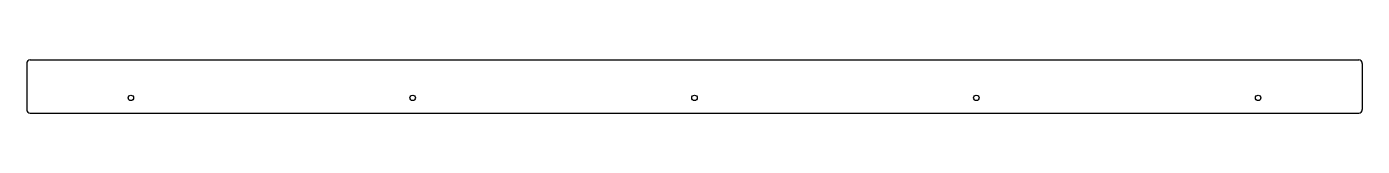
# Model space of a CAD drawing. Extents: x 0 to 48.1, y 0 to 1.9.
import ezdxf

# ---------------------------------------------------------------- set-up
doc = ezdxf.new("R2010")
doc.units = 0
doc.header["$LTSCALE"] = 1.87
doc.layers.get('0').update_dxf_attribs({"linetype": 'CONTINUOUS'})
doc.layers.add('DTM_AXES', color=7, linetype='CONTINUOUS')

msp = doc.modelspace()

# ---------------------------------------------------------------- linework, layer by layer
at = {"color": 3, "linetype": 'CONTINUOUS'}
for p, q in [((0, 1.792), (0, 1.078)), ((0.125, 1.917), (47.949, 1.917)), ((48.074, 1.792), (48.074, 1.078)), ((0, 1.004), (0, 0.125)), ((48.074, 1.004), (48.074, 0.125)), ((0.125, 0), (47.949, 0))]:
    msp.add_line(p, q, dxfattribs=at)
for centre, start, end in [((0.125, 1.792), 90, 180), ((47.949, 1.792), 0, 90), ((0.125, 0.125), 180, 270), ((47.949, 0.125), 270, 0)]:
    msp.add_arc(centre, 0.125, start, end, dxfattribs=at)
at = {"layer": 'DTM_AXES', "color": 3, "linetype": 'CONTINUOUS'}
for p, q in [((0, 1.078), (0, 1.004)), ((48.074, 1.078), (48.074, 1.004))]:
    msp.add_line(p, q, dxfattribs=at)
for centre in [(3.75, 0.547), (13.894, 0.547), (24.037, 0.547), (34.18, 0.547), (44.324, 0.547)]:
    msp.add_circle(centre, 0.0995, dxfattribs=at)

doc.saveas('drawing.dxf')
